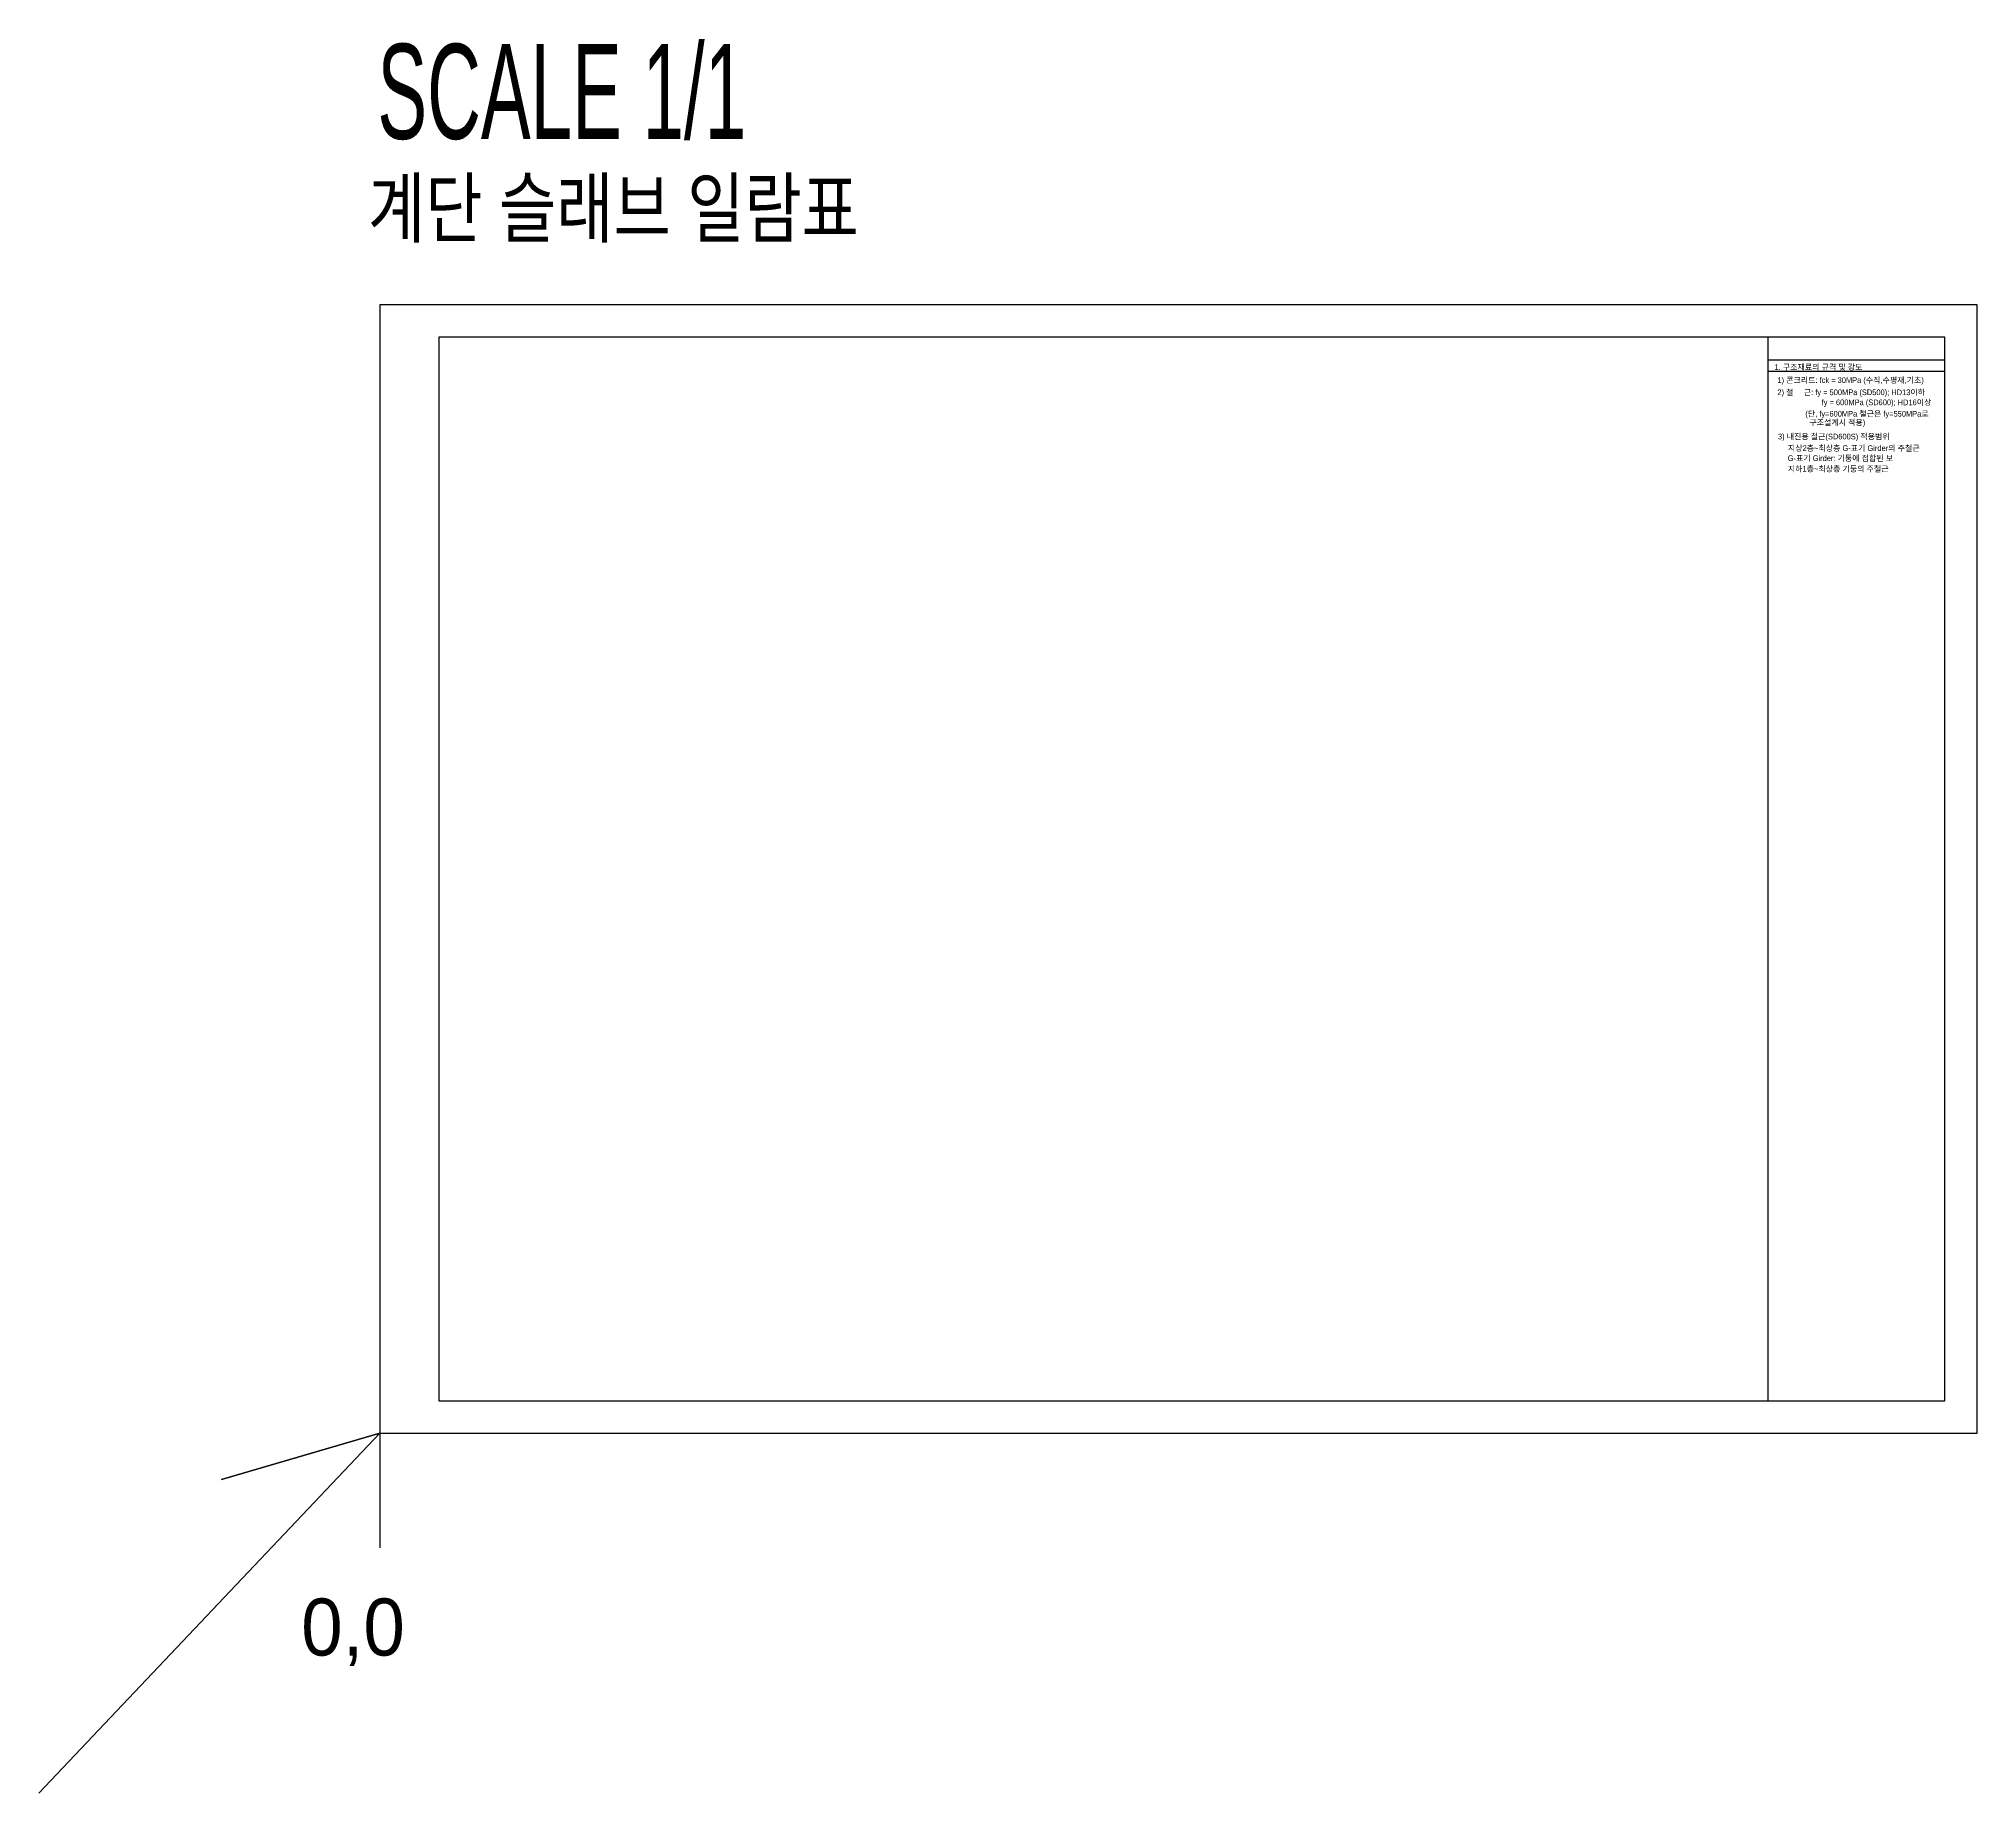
# Model space of a CAD drawing. Header units: millimetres. Extents: x -180 to 841, y -190 to 734.
import ezdxf
from ezdxf.enums import TextEntityAlignment as Align

# ---------------------------------------------------------------- set-up
doc = ezdxf.new("R2010")
doc.units = ezdxf.units.MM
for name, color, linetype in [('A-SYM', 7, 'CONTINUOUS'), ('A-TEXT-NOTE', 7, 'CONTINUOUS'), ('S-TEXT-NOTE', 7, 'CONTINUOUS')]:
    doc.layers.add(name, color=color, linetype=linetype)
doc.layers.add('NOPLOT', color=193, linetype='CONTINUOUS', plot=False)
doc.styles.add('Gtx', font='')
doc.styles.get('Gtx').set_extended_font_data('Dotum')

msp = doc.modelspace()

# ---------------------------------------------------------------- linework, layer by layer
at = {"layer": 'NOPLOT'}
for p, q in [((731, 565), (824, 565)), ((731, 559), (824, 559))]:
    msp.add_line(p, q, dxfattribs=at)
for points in [[(0, 0), (841, 0), (841, 594), (0, 594)], [(31, 17), (824, 17), (824, 577), (31, 577)], [(31, 17), (731, 17), (731, 577), (31, 577)]]:
    msp.add_lwpolyline(points, close=True, dxfattribs=at)
msp.add_lwpolyline([(-179.6, -189.6), (0, 0), (-83.3, -24.5), (0, 0), (0, -60.4)], dxfattribs=at)

# ---------------------------------------------------------------- texts
at = {"layer": 'A-SYM', "color": 2, "style": 'Gtx', "width": 0.8}
msp.add_text('계단 슬래브 일람표', height=30, dxfattribs=at).set_placement((-6.2, 629.9))
at = {"layer": 'A-TEXT-NOTE', "color": 3, "style": 'Gtx', "width": 0.6}
msp.add_text('SCALE 1/1', height=50, dxfattribs=at).set_placement((-1.3, 706.3), align=Align.MIDDLE_LEFT)
at = {"layer": 'NOPLOT', "style": 'Gtx'}
msp.add_text('0,0', height=30, dxfattribs=at).set_placement((-41.4, -117.1))
at = {"layer": 'S-TEXT-NOTE', "style": 'Gtx'}
for s, p in [('1. 구조재료의 규격 및 강도', (734.3, 558.8)), ('1) 콘크리트: fck = 30MPa (수직,수평재,기초)', (735.8, 551.9)), ('2) 철     근: fy = 500MPa (SD500); HD13이하 ', (735.8, 545.5)), ('fy = 600MPa (SD600); HD16이상', (759.1, 540.2)), ('(단, fy=600MPa 철근은 fy=550MPa로 ', (750.5, 534.2)), ('구조설계시 적용)', (752.6, 529.6)), ('3) 내진용 철근(SD600S) 적용범위', (736.1, 522.2))]:
    msp.add_text(s, height=3, dxfattribs=at).set_placement(p, align=Align.BOTTOM_LEFT)
for s, p in [('G-표기 Girder: 기둥에 접합된 보', (741.2, 511.7)), ('지상2층~최상층 G-표기 Girder의 주철근', (741.3, 517)), ('지하1층~최상층 기둥의 주철근', (741.3, 506.1))]:
    msp.add_text(s, height=3, dxfattribs=at).set_placement(p)

doc.saveas('drawing.dxf')
